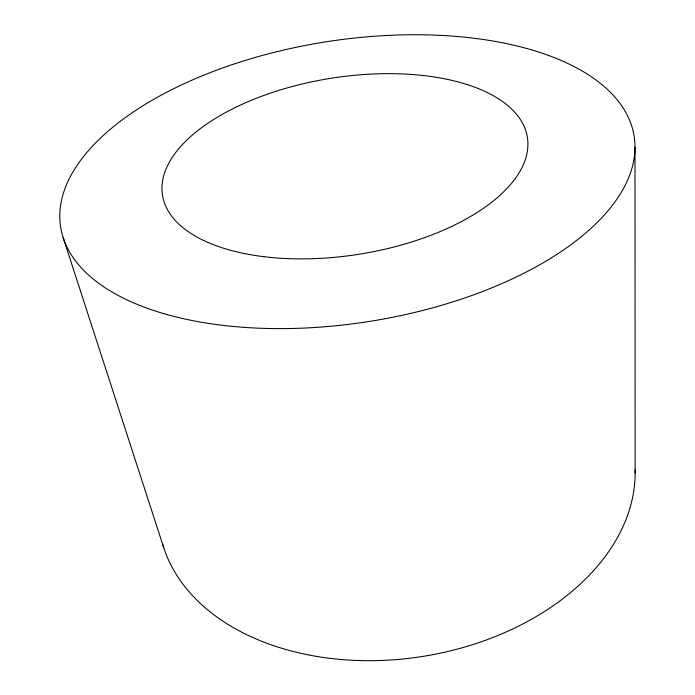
<?xml version="1.0" encoding="UTF-8"?>
<svg xmlns="http://www.w3.org/2000/svg" width="695" height="695" viewBox="0 0 695 695"><rect width="100%" height="100%" fill="white"/><g stroke="black" fill="none" stroke-linecap="round" stroke-linejoin="round"><path stroke-width="1.04" d="M63.21 237.76L163.725 547.651M634.987 147.192A290.319 141.476 -9 0 1 203.487 322.602A290.319 141.476 -9 0 1 203.678 75.216A290.319 141.476 -9 0 1 634.987 147.192L635.152 472.982M635.108 469.785A240.088 166.079 -9 0 1 421.822 656.567A240.088 166.079 -9 0 1 162.482 543.568M263.874 256.698A184.722 89.09 -9 0 0 527.54 138.401A184.722 89.09 -9 0 0 243.424 103.711A184.722 89.09 -9 0 0 263.874 256.698"/></g></svg>
